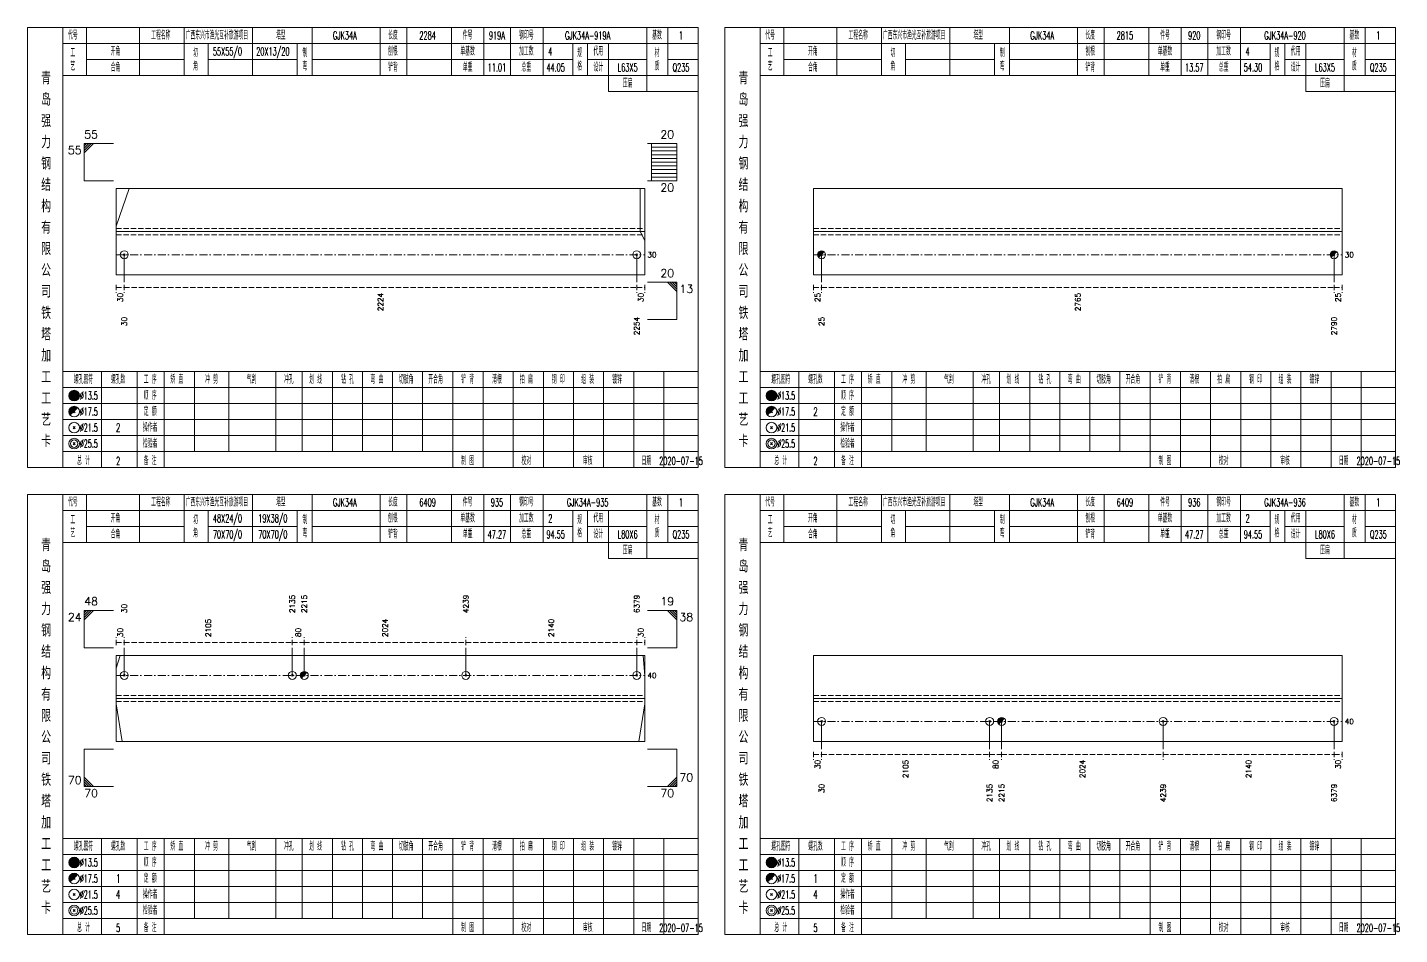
# Model space of a CAD drawing. Extents: x 0 to 2606, y -377 to 6479.
# Drawn here: x 784 to 1299, y 2100 to 2440 of the extents above; entities that cross this region are included whole.
import ezdxf
from ezdxf.enums import TextEntityAlignment as Align

# ---------------------------------------------------------------- set-up
doc = ezdxf.new("R2010")
doc.units = 0
doc.header["$MEASUREMENT"] = 0
doc.linetypes.add('一点画线', pattern=[5.2, 3, -1, 0.2, -1])
doc.linetypes.add('虚线', pattern=[2.75, 2, -0.75])
doc.layers.get('0').update_dxf_attribs({"linetype": 'CONTINUOUS', "lineweight": 25})
doc.layers.add('1', color=7, linetype='CONTINUOUS', lineweight=25)
doc.layers.add('4', color=7, linetype='CONTINUOUS', lineweight=25)
doc.styles.get("Standard").update_dxf_attribs({"font": 'simplex.shx', "width": 0.7, "height": 3, "bigfont": 'gbhzfs.shx'})

msp = doc.modelspace()

# ---------------------------------------------------------------- linework, layer by layer
at = {"color": 7, "linetype": 'Continuous', "lineweight": 13}
for p, q in [((805.5, 2396.5), (816.5, 2396.5)), ((805.5, 2382.5), (805.5, 2396.5)), ((806.38, 2396.5), (805.5, 2395.62)), ((807.25, 2396.5), (805.5, 2394.75)), ((808.12, 2396.5), (805.5, 2393.88)), ((809, 2396.5), (805.5, 2393)), ((1027.6, 2396.5), (1016.6, 2396.5)), ((1018.1, 2382.5), (1018.1, 2396.5)), ((1027.6, 2395.1), (1018.1, 2395.1)), ((1027.6, 2393.7), (1018.1, 2393.7)), ((1027.6, 2392.3), (1018.1, 2392.3)), ((1027.6, 2382.5), (1027.6, 2396.5)), ((1027.6, 2390.9), (1018.1, 2390.9)), ((1027.6, 2389.5), (1018.1, 2389.5)), ((1027.6, 2388.1), (1018.1, 2388.1)), ((1027.6, 2386.7), (1018.1, 2386.7)), ((805.5, 2382.5), (816.5, 2382.5)), ((1027.6, 2382.5), (1016.6, 2382.5)), ((1027.6, 2385.3), (1018.1, 2385.3)), ((1027.6, 2383.9), (1018.1, 2383.9)), ((817.5, 2365.56), (822.27, 2379.69)), ((1013.87, 2363.5), (1013.87, 2379.69)), ((1015.6, 2360.16), (1013.87, 2363.5)), ((820.5, 2354.81), (820.5, 2344.5)), ((1012.6, 2354.81), (1012.6, 2344.5)), ((1081.9, 2354.81), (1081.9, 2344.5)), ((1274, 2354.81), (1274, 2344.5)), ((1027.6, 2344.5), (1016.6, 2344.5)), ((1024.1, 2344.5), (1027.6, 2341)), ((1024.97, 2344.5), (1027.6, 2341.88)), ((1025.85, 2344.5), (1027.6, 2342.75)), ((1026.72, 2344.5), (1027.6, 2343.62)), ((1027.6, 2344.5), (1027.6, 2330.5)), ((1027.6, 2330.5), (1016.6, 2330.5)), ((805.5, 2221.5), (816.5, 2221.5)), ((805.5, 2207.5), (805.5, 2221.5)), ((806.38, 2221.5), (805.5, 2220.62)), ((807.25, 2221.5), (805.5, 2219.75)), ((808.12, 2221.5), (805.5, 2218.88)), ((809, 2221.5), (805.5, 2218)), ((1027.6, 2221.5), (1016.6, 2221.5)), ((1024.1, 2221.5), (1027.6, 2218)), ((1024.97, 2221.5), (1027.6, 2218.88)), ((1025.85, 2221.5), (1027.6, 2219.75)), ((1026.72, 2221.5), (1027.6, 2220.62)), ((1027.6, 2207.5), (1027.6, 2221.5)), ((805.5, 2207.5), (816.5, 2207.5)), ((820.5, 2197.12), (820.5, 2207.5)), ((883.49, 2197.12), (883.49, 2207.5)), ((887.99, 2197.12), (887.99, 2207.5)), ((948.53, 2197.12), (948.53, 2207.5)), ((1012.6, 2197.12), (1012.6, 2207.5)), ((1027.6, 2207.5), (1016.6, 2207.5)), ((817.5, 2199.79), (818.98, 2204.62)), ((1015.6, 2196.97), (1015.01, 2204.62)), ((820.2, 2196.82), (820.8, 2197.43)), ((820.8, 2196.82), (820.2, 2197.43)), ((883.19, 2196.82), (883.79, 2197.43)), ((883.79, 2196.82), (883.19, 2197.43)), ((948.23, 2196.82), (948.83, 2197.43)), ((948.83, 2196.82), (948.23, 2197.43)), ((1012.3, 2196.82), (1012.9, 2197.43)), ((1012.9, 2196.82), (1012.3, 2197.43)), ((817.5, 2186.48), (819.66, 2172.38)), ((1015.6, 2186.48), (1013.44, 2172.38)), ((1081.9, 2179.88), (1081.9, 2169.5)), ((1144.89, 2179.88), (1144.89, 2169.5)), ((1149.39, 2179.88), (1149.39, 2169.5)), ((1209.93, 2179.88), (1209.93, 2169.5)), ((1274, 2179.88), (1274, 2169.5)), ((805.5, 2169.5), (816.5, 2169.5)), ((805.5, 2169.5), (805.5, 2155.5)), ((1027.6, 2169.5), (1016.6, 2169.5)), ((1027.6, 2169.5), (1027.6, 2155.5)), ((809, 2155.5), (805.5, 2159)), ((808.12, 2155.5), (805.5, 2158.12)), ((807.25, 2155.5), (805.5, 2157.25)), ((806.38, 2155.5), (805.5, 2156.38)), ((805.5, 2155.5), (816.5, 2155.5)), ((1027.6, 2155.5), (1016.6, 2155.5)), ((1024.1, 2155.5), (1027.6, 2159)), ((1024.97, 2155.5), (1027.6, 2158.12)), ((1025.85, 2155.5), (1027.6, 2157.25)), ((1026.72, 2155.5), (1027.6, 2156.38))]:
    msp.add_line(p, q, dxfattribs=at)
at = {"color": 7, "linetype": 'Continuous', "lineweight": 18}
for p, q in [((817.5, 2379.69), (817.5, 2347.31)), ((817.5, 2379.69), (1015.6, 2379.69)), ((1015.6, 2379.69), (1015.6, 2347.31)), ((1078.9, 2379.69), (1078.9, 2347.31)), ((1078.9, 2379.69), (1277, 2379.69)), ((1277, 2379.69), (1277, 2347.31)), ((817.5, 2363.5), (1015.6, 2363.5)), ((1078.9, 2363.5), (1277, 2363.5)), ((817.5, 2204.62), (817.5, 2172.38)), ((817.5, 2204.62), (1015.6, 2204.62)), ((1015.6, 2204.62), (1015.6, 2172.38)), ((1078.9, 2204.62), (1078.9, 2172.38)), ((1078.9, 2204.62), (1277, 2204.62)), ((1277, 2204.62), (1277, 2172.38)), ((817.5, 2188.5), (1015.6, 2188.5)), ((1078.9, 2188.5), (1277, 2188.5))]:
    msp.add_line(p, q, dxfattribs=at)
at = {"color": 1, "linetype": '虚线', "lineweight": 18}
for p, q in [((817.5, 2364.69), (1015.6, 2364.69)), ((817.5, 2362.31), (1015.6, 2362.31)), ((1078.9, 2364.69), (1277, 2364.69)), ((1078.9, 2362.31), (1277, 2362.31)), ((817.5, 2189.62), (1015.6, 2189.62)), ((817.5, 2187.38), (1015.6, 2187.38)), ((1078.9, 2189.62), (1277, 2189.62)), ((1078.9, 2187.38), (1277, 2187.38))]:
    msp.add_line(p, q, dxfattribs=at)
at = {"color": 3, "linetype": '一点画线', "lineweight": 13}
for p, q in [((817.5, 2354.81), (1015.6, 2354.81)), ((1078.9, 2354.81), (1277, 2354.81)), ((817.5, 2197.12), (1015.6, 2197.12)), ((1078.9, 2179.88), (1277, 2179.88))]:
    msp.add_line(p, q, dxfattribs=at)
at = {"color": 8, "linetype": '虚线', "lineweight": 9}
for p, q in [((817.5, 2343.5), (817.5, 2340.5)), ((817.5, 2342.5), (820.5, 2342.5)), ((820.5, 2343.5), (820.5, 2340.5)), ((820.5, 2343.5), (820.5, 2340.5)), ((820.5, 2342.5), (1012.6, 2342.5)), ((1012.6, 2343.5), (1012.6, 2340.5)), ((1012.6, 2343.5), (1012.6, 2340.5)), ((1012.6, 2342.5), (1015.6, 2342.5)), ((1015.6, 2343.5), (1015.6, 2340.5)), ((1078.9, 2343.5), (1078.9, 2340.5)), ((1078.9, 2342.5), (1081.9, 2342.5)), ((1081.9, 2343.5), (1081.9, 2340.5)), ((1081.9, 2343.5), (1081.9, 2340.5)), ((1081.9, 2342.5), (1274, 2342.5)), ((1274, 2343.5), (1274, 2340.5)), ((1274, 2343.5), (1274, 2340.5)), ((1274, 2342.5), (1277, 2342.5)), ((1277, 2343.5), (1277, 2340.5)), ((817.5, 2208.5), (817.5, 2211.5)), ((817.5, 2209.5), (820.5, 2209.5)), ((820.5, 2208.5), (820.5, 2211.5)), ((820.5, 2208.5), (820.5, 2211.5)), ((820.5, 2209.5), (883.49, 2209.5)), ((883.49, 2208.5), (883.49, 2211.5)), ((883.49, 2208.5), (883.49, 2211.5)), ((883.49, 2209.5), (887.99, 2209.5)), ((887.99, 2208.5), (887.99, 2211.5)), ((887.99, 2208.5), (887.99, 2211.5)), ((887.99, 2209.5), (948.53, 2209.5)), ((948.53, 2208.5), (948.53, 2211.5)), ((948.53, 2208.5), (948.53, 2211.5)), ((948.53, 2209.5), (1012.6, 2209.5)), ((1012.6, 2208.5), (1012.6, 2211.5)), ((1012.6, 2208.5), (1012.6, 2211.5)), ((1012.6, 2209.5), (1015.6, 2209.5)), ((1015.6, 2208.5), (1015.6, 2211.5)), ((1078.9, 2168.5), (1078.9, 2165.5)), ((1078.9, 2167.5), (1081.9, 2167.5)), ((1081.9, 2168.5), (1081.9, 2165.5)), ((1081.9, 2168.5), (1081.9, 2165.5)), ((1081.9, 2167.5), (1144.89, 2167.5)), ((1144.89, 2168.5), (1144.89, 2165.5)), ((1144.89, 2168.5), (1144.89, 2165.5)), ((1144.89, 2167.5), (1149.39, 2167.5)), ((1149.39, 2168.5), (1149.39, 2165.5)), ((1149.39, 2168.5), (1149.39, 2165.5)), ((1149.39, 2167.5), (1209.93, 2167.5)), ((1209.93, 2168.5), (1209.93, 2165.5)), ((1209.93, 2168.5), (1209.93, 2165.5)), ((1209.93, 2167.5), (1274, 2167.5)), ((1274, 2168.5), (1274, 2165.5)), ((1274, 2168.5), (1274, 2165.5)), ((1274, 2167.5), (1277, 2167.5)), ((1277, 2168.5), (1277, 2165.5))]:
    msp.add_line(p, q, dxfattribs=at)
at = {"color": 7, "linetype": 'Continuous', "lineweight": 0}
for p, q in [((887.69, 2196.82), (888.29, 2197.43)), ((887.69, 2197.43), (888.29, 2196.82))]:
    msp.add_line(p, q, dxfattribs=at)
at = {"color": 7, "linetype": 'Continuous', "lineweight": 13}
for centre in [(820.5, 2197.12), (883.49, 2197.12), (887.99, 2197.12), (948.53, 2197.12), (1012.6, 2197.12)]:
    msp.add_circle(centre, 1.5, dxfattribs=at)
for radius in [1.35, 1.2, 1.05, 0.9, 0.75, 0.6, 0.45, 0.3, 0.15]:
    msp.add_arc((887.99, 2197.12), radius, 45, 225, dxfattribs=at)
at = {"layer": '1', "color": 7, "linetype": 'Continuous', "lineweight": 13}
for p, q in [((820.2, 2354.51), (820.8, 2355.11)), ((820.8, 2354.51), (820.2, 2355.11)), ((1012.3, 2354.51), (1012.9, 2355.11)), ((1012.9, 2354.51), (1012.3, 2355.11)), ((1081.6, 2179.57), (1082.2, 2180.18)), ((1082.2, 2179.57), (1081.6, 2180.18)), ((1144.59, 2179.57), (1145.19, 2180.18)), ((1145.19, 2179.57), (1144.59, 2180.18)), ((1209.63, 2179.57), (1210.23, 2180.18)), ((1210.23, 2179.57), (1209.63, 2180.18)), ((1273.7, 2179.57), (1274.3, 2180.18)), ((1274.3, 2179.57), (1273.7, 2180.18))]:
    msp.add_line(p, q, dxfattribs=at)
at = {"layer": '1', "color": 7, "linetype": 'Continuous', "lineweight": 0}
for p, q in [((1081.6, 2354.51), (1082.2, 2355.11)), ((1081.6, 2355.11), (1082.2, 2354.51)), ((1273.7, 2354.51), (1274.3, 2355.11)), ((1273.7, 2355.11), (1274.3, 2354.51)), ((1149.09, 2179.57), (1149.69, 2180.18)), ((1149.09, 2180.18), (1149.69, 2179.57))]:
    msp.add_line(p, q, dxfattribs=at)
at = {"layer": '1', "color": 7, "linetype": 'Continuous', "lineweight": 18}
for p, q in [((817.5, 2347.31), (1015.6, 2347.31)), ((1078.9, 2347.31), (1277, 2347.31)), ((817.5, 2172.38), (1015.6, 2172.38)), ((1078.9, 2172.38), (1277, 2172.38))]:
    msp.add_line(p, q, dxfattribs=at)
at = {"layer": '1', "color": 7, "linetype": 'Continuous', "lineweight": 13}
for centre in [(820.5, 2354.81), (1012.6, 2354.81), (1081.9, 2354.81), (1274, 2354.81), (1081.9, 2179.88), (1144.89, 2179.88), (1149.39, 2179.88), (1209.93, 2179.88), (1274, 2179.88)]:
    msp.add_circle(centre, 1.5, dxfattribs=at)
for centre, radius in [((1081.9, 2354.81), 1.35), ((1081.9, 2354.81), 1.2), ((1081.9, 2354.81), 1.05), ((1081.9, 2354.81), 0.9), ((1274, 2354.81), 1.35), ((1274, 2354.81), 1.2), ((1274, 2354.81), 1.05), ((1274, 2354.81), 0.9), ((1081.9, 2354.81), 0.75), ((1081.9, 2354.81), 0.6), ((1081.9, 2354.81), 0.45), ((1081.9, 2354.81), 0.3), ((1081.9, 2354.81), 0.15), ((1274, 2354.81), 0.75), ((1274, 2354.81), 0.6), ((1274, 2354.81), 0.45), ((1274, 2354.81), 0.3), ((1274, 2354.81), 0.15), ((1149.39, 2179.88), 1.35), ((1149.39, 2179.88), 1.2), ((1149.39, 2179.88), 1.05), ((1149.39, 2179.88), 0.9), ((1149.39, 2179.88), 0.75), ((1149.39, 2179.88), 0.6), ((1149.39, 2179.88), 0.45), ((1149.39, 2179.88), 0.3), ((1149.39, 2179.88), 0.15)]:
    msp.add_arc(centre, radius, 45, 225, dxfattribs=at)
at = {"layer": '4', "color": 1, "linetype": 'Continuous', "lineweight": 18}
for p, q in [((797.5, 2275), (797.5, 2440)), ((806.4, 2422), (806.4, 2440)), ((826.2, 2422), (826.2, 2440)), ((843, 2422), (843, 2440)), ((868.6, 2422), (868.6, 2440)), ((890.9, 2422), (890.9, 2440)), ((916.4, 2422), (916.4, 2440)), ((926.4, 2422), (926.4, 2440)), ((943.1, 2422), (943.1, 2440)), ((955.3, 2422), (955.3, 2440)), ((965.3, 2422), (965.3, 2440)), ((977.5, 2422), (977.5, 2440)), ((1016.4, 2416), (1016.4, 2440)), ((1024.2, 2422), (1024.2, 2440)), ((1058.9, 2275), (1058.9, 2440)), ((1067.8, 2422), (1067.8, 2440)), ((1087.6, 2422), (1087.6, 2440)), ((1104.4, 2422), (1104.4, 2440)), ((1130, 2422), (1130, 2440)), ((1152.3, 2422), (1152.3, 2440)), ((1177.8, 2422), (1177.8, 2440)), ((1187.8, 2422), (1187.8, 2440)), ((1204.5, 2422), (1204.5, 2440)), ((1216.7, 2422), (1216.7, 2440)), ((1226.7, 2422), (1226.7, 2440)), ((1238.9, 2422), (1238.9, 2440)), ((1277.8, 2416), (1277.8, 2440)), ((1285.6, 2422), (1285.6, 2440)), ((797.5, 2434), (1035.6, 2434)), ((852, 2422), (852, 2434)), ((885.3, 2422), (885.3, 2434)), ((988.6, 2422), (988.6, 2434)), ((994.2, 2422), (994.2, 2434)), ((1002, 2416), (1002, 2434)), ((1058.9, 2434), (1297, 2434)), ((1113.4, 2422), (1113.4, 2434)), ((1146.7, 2422), (1146.7, 2434)), ((1250, 2422), (1250, 2434)), ((1255.6, 2422), (1255.6, 2434)), ((1263.4, 2416), (1263.4, 2434)), ((806.4, 2428), (843, 2428)), ((852, 2428), (885.3, 2428)), ((890.9, 2428), (988.6, 2428)), ((994.2, 2428), (1016.4, 2428)), ((1024.2, 2428), (1035.6, 2428)), ((1067.8, 2428), (1104.4, 2428)), ((1113.4, 2428), (1146.7, 2428)), ((1152.3, 2428), (1250, 2428)), ((1255.6, 2428), (1277.8, 2428)), ((1285.6, 2428), (1297, 2428)), ((797.5, 2422), (1035.6, 2422)), ((1058.9, 2422), (1297, 2422)), ((1002, 2416), (1035.6, 2416)), ((1263.4, 2416), (1297, 2416)), ((797.5, 2311), (1035.6, 2311)), ((812, 2275), (812, 2311)), ((825.3, 2275), (825.3, 2311)), ((835.4, 2275), (835.4, 2311)), ((846.8, 2281), (846.8, 2311)), ((859.7, 2281), (859.7, 2311)), ((877.3, 2281), (877.3, 2311)), ((887.2, 2281), (887.2, 2311)), ((898.5, 2281), (898.5, 2311)), ((909.8, 2281), (909.8, 2311)), ((921.1, 2281), (921.1, 2311)), ((932.3, 2281), (932.3, 2311)), ((943.7, 2281), (943.7, 2311)), ((955, 2281), (955, 2311)), ((966.3, 2281), (966.3, 2311)), ((977.6, 2281), (977.6, 2311)), ((988.9, 2281), (988.9, 2311)), ((1000.2, 2281), (1000.2, 2311)), ((1011.5, 2281), (1011.5, 2311)), ((1022.8, 2281), (1022.8, 2311)), ((1058.9, 2311), (1297, 2311)), ((1073.4, 2275), (1073.4, 2311)), ((1086.7, 2275), (1086.7, 2311)), ((1096.8, 2275), (1096.8, 2311)), ((1108.2, 2281), (1108.2, 2311)), ((1121.1, 2281), (1121.1, 2311)), ((1138.7, 2281), (1138.7, 2311)), ((1148.6, 2281), (1148.6, 2311)), ((1159.9, 2281), (1159.9, 2311)), ((1171.2, 2281), (1171.2, 2311)), ((1182.5, 2281), (1182.5, 2311)), ((1193.7, 2281), (1193.7, 2311)), ((1205.1, 2281), (1205.1, 2311)), ((1216.4, 2281), (1216.4, 2311)), ((1227.7, 2281), (1227.7, 2311)), ((1239, 2281), (1239, 2311)), ((1250.3, 2281), (1250.3, 2311)), ((1261.6, 2281), (1261.6, 2311)), ((1272.9, 2281), (1272.9, 2311)), ((1284.2, 2281), (1284.2, 2311)), ((797.5, 2305), (1035.6, 2305)), ((1058.9, 2305), (1297, 2305)), ((797.5, 2299), (1035.6, 2299)), ((1058.9, 2299), (1297, 2299)), ((797.5, 2293), (1035.6, 2293)), ((1058.9, 2293), (1297, 2293)), ((797.5, 2287), (1035.6, 2287)), ((1058.9, 2287), (1297, 2287)), ((797.5, 2281), (1035.6, 2281)), ((943.7, 2275), (943.7, 2281)), ((955, 2275), (955, 2281)), ((966.3, 2275), (966.3, 2281)), ((977.6, 2275), (977.6, 2281)), ((988.9, 2275), (988.9, 2281)), ((1000.2, 2275), (1000.2, 2281)), ((1011.5, 2275), (1011.5, 2281)), ((1022.8, 2275), (1022.8, 2281)), ((1058.9, 2281), (1297, 2281)), ((1205.1, 2275), (1205.1, 2281)), ((1216.4, 2275), (1216.4, 2281)), ((1227.7, 2275), (1227.7, 2281)), ((1239, 2275), (1239, 2281)), ((1250.3, 2275), (1250.3, 2281)), ((1261.6, 2275), (1261.6, 2281)), ((1272.9, 2275), (1272.9, 2281)), ((1284.2, 2275), (1284.2, 2281)), ((797.5, 2100), (797.5, 2265)), ((806.4, 2247), (806.4, 2265)), ((826.2, 2247), (826.2, 2265)), ((843, 2247), (843, 2265)), ((868.6, 2247), (868.6, 2265)), ((890.9, 2247), (890.9, 2265)), ((916.4, 2247), (916.4, 2265)), ((926.4, 2247), (926.4, 2265)), ((943.1, 2247), (943.1, 2265)), ((955.3, 2247), (955.3, 2265)), ((965.3, 2247), (965.3, 2265)), ((977.5, 2247), (977.5, 2265)), ((1016.4, 2241), (1016.4, 2265)), ((1024.2, 2247), (1024.2, 2265)), ((1058.9, 2100), (1058.9, 2265)), ((1067.8, 2247), (1067.8, 2265)), ((1087.6, 2247), (1087.6, 2265)), ((1104.4, 2247), (1104.4, 2265)), ((1130, 2247), (1130, 2265)), ((1152.3, 2247), (1152.3, 2265)), ((1177.8, 2247), (1177.8, 2265)), ((1187.8, 2247), (1187.8, 2265)), ((1204.5, 2247), (1204.5, 2265)), ((1216.7, 2247), (1216.7, 2265)), ((1226.7, 2247), (1226.7, 2265)), ((1238.9, 2247), (1238.9, 2265)), ((1277.8, 2241), (1277.8, 2265)), ((1285.6, 2247), (1285.6, 2265)), ((797.5, 2259), (1035.6, 2259)), ((852, 2247), (852, 2259)), ((885.3, 2247), (885.3, 2259)), ((988.6, 2247), (988.6, 2259)), ((994.2, 2247), (994.2, 2259)), ((1002, 2241), (1002, 2259)), ((1058.9, 2259), (1297, 2259)), ((1113.4, 2247), (1113.4, 2259)), ((1146.7, 2247), (1146.7, 2259)), ((1250, 2247), (1250, 2259)), ((1255.6, 2247), (1255.6, 2259)), ((1263.4, 2241), (1263.4, 2259)), ((806.4, 2253), (843, 2253)), ((852, 2253), (885.3, 2253)), ((890.9, 2253), (988.6, 2253)), ((994.2, 2253), (1016.4, 2253)), ((1024.2, 2253), (1035.6, 2253)), ((1067.8, 2253), (1104.4, 2253)), ((1113.4, 2253), (1146.7, 2253)), ((1152.3, 2253), (1250, 2253)), ((1255.6, 2253), (1277.8, 2253)), ((1285.6, 2253), (1297, 2253)), ((797.5, 2247), (1035.6, 2247)), ((1058.9, 2247), (1297, 2247)), ((1002, 2241), (1035.6, 2241)), ((1263.4, 2241), (1297, 2241)), ((797.5, 2136), (1035.6, 2136)), ((812, 2100), (812, 2136)), ((825.3, 2100), (825.3, 2136)), ((835.4, 2100), (835.4, 2136)), ((846.8, 2106), (846.8, 2136)), ((859.7, 2106), (859.7, 2136)), ((877.3, 2106), (877.3, 2136)), ((887.2, 2106), (887.2, 2136)), ((898.5, 2106), (898.5, 2136)), ((909.8, 2106), (909.8, 2136)), ((921.1, 2106), (921.1, 2136)), ((932.3, 2106), (932.3, 2136)), ((943.7, 2106), (943.7, 2136)), ((955, 2106), (955, 2136)), ((966.3, 2106), (966.3, 2136)), ((977.6, 2106), (977.6, 2136)), ((988.9, 2106), (988.9, 2136)), ((1000.2, 2106), (1000.2, 2136)), ((1011.5, 2106), (1011.5, 2136)), ((1022.8, 2106), (1022.8, 2136)), ((1058.9, 2136), (1297, 2136)), ((1073.4, 2100), (1073.4, 2136)), ((1086.7, 2100), (1086.7, 2136)), ((1096.8, 2100), (1096.8, 2136)), ((1108.2, 2106), (1108.2, 2136)), ((1121.1, 2106), (1121.1, 2136)), ((1138.7, 2106), (1138.7, 2136)), ((1148.6, 2106), (1148.6, 2136)), ((1159.9, 2106), (1159.9, 2136)), ((1171.2, 2106), (1171.2, 2136)), ((1182.5, 2106), (1182.5, 2136)), ((1193.7, 2106), (1193.7, 2136)), ((1205.1, 2106), (1205.1, 2136)), ((1216.4, 2106), (1216.4, 2136)), ((1227.7, 2106), (1227.7, 2136)), ((1239, 2106), (1239, 2136)), ((1250.3, 2106), (1250.3, 2136)), ((1261.6, 2106), (1261.6, 2136)), ((1272.9, 2106), (1272.9, 2136)), ((1284.2, 2106), (1284.2, 2136)), ((797.5, 2130), (1035.6, 2130)), ((1058.9, 2130), (1297, 2130)), ((797.5, 2124), (1035.6, 2124)), ((1058.9, 2124), (1297, 2124)), ((797.5, 2118), (1035.6, 2118)), ((1058.9, 2118), (1297, 2118)), ((797.5, 2112), (1035.6, 2112)), ((1058.9, 2112), (1297, 2112)), ((797.5, 2106), (1035.6, 2106)), ((943.7, 2100), (943.7, 2106)), ((955, 2100), (955, 2106)), ((966.3, 2100), (966.3, 2106)), ((977.6, 2100), (977.6, 2106)), ((988.9, 2100), (988.9, 2106)), ((1000.2, 2100), (1000.2, 2106)), ((1011.5, 2100), (1011.5, 2106)), ((1022.8, 2100), (1022.8, 2106)), ((1058.9, 2106), (1297, 2106)), ((1205.1, 2100), (1205.1, 2106)), ((1216.4, 2100), (1216.4, 2106)), ((1227.7, 2100), (1227.7, 2106)), ((1239, 2100), (1239, 2106)), ((1250.3, 2100), (1250.3, 2106)), ((1261.6, 2100), (1261.6, 2106)), ((1272.9, 2100), (1272.9, 2106)), ((1284.2, 2100), (1284.2, 2106))]:
    msp.add_line(p, q, dxfattribs=at)
at = {"layer": '4', "color": 7, "linetype": 'Continuous', "lineweight": 13}
for p, q in [((801.5, 2301.8), (801.9, 2302.2)), ((801.9, 2301.8), (801.5, 2302.2)), ((1062.9, 2301.8), (1063.3, 2302.2)), ((1063.3, 2301.8), (1062.9, 2302.2)), ((801.3, 2289.6), (802.1, 2290.4)), ((802.1, 2289.6), (801.3, 2290.4)), ((1062.7, 2289.6), (1063.5, 2290.4)), ((1063.5, 2289.6), (1062.7, 2290.4)), ((801.3, 2283.6), (802.1, 2284.4)), ((802.1, 2283.6), (801.3, 2284.4)), ((1062.7, 2283.6), (1063.5, 2284.4)), ((1063.5, 2283.6), (1062.7, 2284.4)), ((801.5, 2126.8), (801.9, 2127.2)), ((801.9, 2126.8), (801.5, 2127.2)), ((1062.9, 2126.8), (1063.3, 2127.2)), ((1063.3, 2126.8), (1062.9, 2127.2)), ((801.3, 2114.6), (802.1, 2115.4)), ((802.1, 2114.6), (801.3, 2115.4)), ((1062.7, 2114.6), (1063.5, 2115.4)), ((1063.5, 2114.6), (1062.7, 2115.4)), ((801.3, 2108.6), (802.1, 2109.4)), ((802.1, 2108.6), (801.3, 2109.4)), ((1062.7, 2108.6), (1063.5, 2109.4)), ((1063.5, 2108.6), (1062.7, 2109.4))]:
    msp.add_line(p, q, dxfattribs=at)
at = {"layer": '4', "color": 7, "linetype": 'Continuous', "lineweight": 0}
for p, q in [((801.3, 2295.6), (802.1, 2296.4)), ((801.3, 2296.4), (802.1, 2295.6)), ((1062.7, 2295.6), (1063.5, 2296.4)), ((1062.7, 2296.4), (1063.5, 2295.6)), ((801.3, 2120.6), (802.1, 2121.4)), ((801.3, 2121.4), (802.1, 2120.6)), ((1062.7, 2120.6), (1063.5, 2121.4)), ((1062.7, 2121.4), (1063.5, 2120.6))]:
    msp.add_line(p, q, dxfattribs=at)
at = {"layer": '4', "color": 1, "linetype": 'Continuous', "lineweight": 18}
for points in [[(784.2, 2440), (784.2, 2275), (1035.6, 2275), (1035.6, 2440)], [(1045.6, 2440), (1045.6, 2275), (1297, 2275), (1297, 2440)], [(784.2, 2265), (784.2, 2100), (1035.6, 2100), (1035.6, 2265)], [(1045.6, 2265), (1045.6, 2100), (1297, 2100), (1297, 2265)]]:
    msp.add_lwpolyline(points, close=True, dxfattribs=at)
at = {"layer": '4', "color": 7, "linetype": 'Continuous', "lineweight": 13}
for centre, radius in [((801.7, 2302), 2), ((801.7, 2302), 1.8), ((801.7, 2302), 1.6), ((801.7, 2302), 1.4), ((801.7, 2302), 1.2), ((801.7, 2302), 1), ((801.7, 2302), 0.8), ((801.7, 2302), 0.6), ((801.7, 2302), 0.4), ((801.7, 2302), 0.2), ((1063.1, 2302), 2), ((1063.1, 2302), 1.8), ((1063.1, 2302), 1.6), ((1063.1, 2302), 1.4), ((1063.1, 2302), 1.2), ((1063.1, 2302), 1), ((1063.1, 2302), 0.8), ((1063.1, 2302), 0.6), ((1063.1, 2302), 0.4), ((1063.1, 2302), 0.2), ((801.7, 2296), 2), ((1063.1, 2296), 2), ((801.7, 2290), 2), ((1063.1, 2290), 2), ((801.7, 2284), 2), ((801.7, 2284), 1.4), ((1063.1, 2284), 2), ((1063.1, 2284), 1.4), ((801.7, 2127), 2), ((801.7, 2127), 1.8), ((801.7, 2127), 1.6), ((801.7, 2127), 1.4), ((801.7, 2127), 1.2), ((801.7, 2127), 1), ((801.7, 2127), 0.8), ((801.7, 2127), 0.6), ((801.7, 2127), 0.4), ((801.7, 2127), 0.2), ((1063.1, 2127), 2), ((1063.1, 2127), 1.8), ((1063.1, 2127), 1.6), ((1063.1, 2127), 1.4), ((1063.1, 2127), 1.2), ((1063.1, 2127), 1), ((1063.1, 2127), 0.8), ((1063.1, 2127), 0.6), ((1063.1, 2127), 0.4), ((1063.1, 2127), 0.2), ((801.7, 2121), 2), ((1063.1, 2121), 2), ((801.7, 2115), 2), ((1063.1, 2115), 2), ((801.7, 2109), 2), ((801.7, 2109), 1.4), ((1063.1, 2109), 2), ((1063.1, 2109), 1.4)]:
    msp.add_circle(centre, radius, dxfattribs=at)
for centre, radius in [((801.7, 2296), 1.8), ((801.7, 2296), 1.6), ((801.7, 2296), 1.4), ((801.7, 2296), 1.2), ((801.7, 2296), 1), ((801.7, 2296), 0.8), ((801.7, 2296), 0.6), ((801.7, 2296), 0.4), ((801.7, 2296), 0.2), ((1063.1, 2296), 1.8), ((1063.1, 2296), 1.6), ((1063.1, 2296), 1.4), ((1063.1, 2296), 1.2), ((1063.1, 2296), 1), ((1063.1, 2296), 0.8), ((1063.1, 2296), 0.6), ((1063.1, 2296), 0.4), ((1063.1, 2296), 0.2), ((801.7, 2121), 1.8), ((801.7, 2121), 1.6), ((801.7, 2121), 1.4), ((801.7, 2121), 1.2), ((801.7, 2121), 1), ((801.7, 2121), 0.8), ((801.7, 2121), 0.6), ((801.7, 2121), 0.4), ((801.7, 2121), 0.2), ((1063.1, 2121), 1.8), ((1063.1, 2121), 1.6), ((1063.1, 2121), 1.4), ((1063.1, 2121), 1.2), ((1063.1, 2121), 1), ((1063.1, 2121), 0.8), ((1063.1, 2121), 0.6), ((1063.1, 2121), 0.4), ((1063.1, 2121), 0.2)]:
    msp.add_arc(centre, radius, 45, 225, dxfattribs=at)

# ---------------------------------------------------------------- texts
at = {"color": 7, "linetype": 'Continuous', "lineweight": 13}
for s, p in [('55', (805.5, 2397.5)), ('48', (805.5, 2222.5)), ('70', (1028.6, 2156.5))]:
    msp.add_text(s, height=3, dxfattribs=at).set_placement(p, align=Align.BOTTOM_LEFT)
for s, p in [('20', (1026.6, 2397.5)), ('20', (1026.6, 2345.5)), ('19', (1026.6, 2222.5)), ('70', (804.5, 2155.5))]:
    msp.add_text(s, height=3, dxfattribs=at).set_placement(p, align=Align.BOTTOM_RIGHT)
for s, p in [('55', (804.5, 2395.5)), ('20', (1026.6, 2381.5)), ('24', (804.5, 2220.5)), ('70', (1026.6, 2154.5))]:
    msp.add_text(s, height=3, dxfattribs=at).set_placement(p, align=Align.TOP_RIGHT)
for s, p in [('30', (1016.6, 2354.81)), ('30', (1278, 2354.81)), ('40', (1016.6, 2197.12)), ('40', (1278, 2179.88))]:
    msp.add_text(s, height=2, dxfattribs=at).set_placement(p, align=Align.MIDDLE_LEFT)
at = {"color": 8, "linetype": 'Continuous', "lineweight": 9}
for s, p in [('2224', (916.55, 2340.5)), ('30', (819, 2340.5)), ('30', (1014.1, 2340.5)), ('25', (1080.4, 2340.5)), ('2765', (1177.95, 2340.5)), ('25', (1275.5, 2340.5)), ('30', (1080.4, 2165.5)), ('2105', (1113.4, 2165.5)), ('80', (1147.14, 2165.5)), ('2024', (1179.66, 2165.5)), ('2140', (1241.96, 2165.5)), ('30', (1275.5, 2165.5))]:
    msp.add_text(s, height=2, rotation=90, dxfattribs=at).set_placement(p, align=Align.MIDDLE_RIGHT)
at = {"color": 7, "linetype": 'Continuous', "lineweight": 13}
for s, p in [('13', (1028.6, 2343.5)), ('38', (1028.6, 2220.5)), ('70', (805.5, 2154.5))]:
    msp.add_text(s, height=3, dxfattribs=at).set_placement(p, align=Align.TOP_LEFT)
for s, p in [('30', (820.5, 2220.5)), ('2135', (883.49, 2220.5)), ('2215', (887.99, 2220.5)), ('4239', (948.53, 2220.5)), ('6379', (1012.6, 2220.5))]:
    msp.add_text(s, height=2, rotation=90, dxfattribs=at).set_placement(p, align=Align.MIDDLE_LEFT)
at = {"color": 8, "linetype": 'Continuous', "lineweight": 9}
for s, p in [('2105', (852, 2211.5)), ('2024', (918.26, 2211.5)), ('2140', (980.56, 2211.5)), ('30', (819, 2211.5)), ('80', (885.74, 2211.5)), ('30', (1014.1, 2211.5))]:
    msp.add_text(s, height=2, rotation=90, dxfattribs=at).set_placement(p, align=Align.MIDDLE_LEFT)
at = {"layer": '1', "color": 7, "linetype": 'Continuous', "lineweight": 13}
for s, p in [('30', (820.5, 2331.5)), ('2254', (1012.6, 2331.5)), ('25', (1081.9, 2331.5)), ('2790', (1274, 2331.5)), ('30', (1081.9, 2156.5)), ('2135', (1144.89, 2156.5)), ('2215', (1149.39, 2156.5)), ('4239', (1209.93, 2156.5)), ('6379', (1274, 2156.5))]:
    msp.add_text(s, height=2, rotation=90, dxfattribs=at).set_placement(p, align=Align.MIDDLE_RIGHT)
at = {"layer": '4', "color": 1, "linetype": 'Continuous', "lineweight": 13}
for s, height, width, p in [('代号', 3, 0.6, (801.2, 2437)), ('工程名称', 3, 0.6, (834.2, 2437)), ('广西东兴市渔光互补旅游项目', 3, 0.6, (855.2, 2437)), ('塔型', 3, 0.6, (879.2, 2437)), ('GJK34A', 3, 0.6, (903.2, 2437)), ('长度', 3, 0.6, (921.2, 2437)), ('2284', 3, 0.6, (934.2, 2437)), ('件号', 3, 0.6, (949.2, 2437)), ('919A', 3, 0.6, (960.2, 2437)), ('钢印号', 3, 0.6, (971.2, 2437)), ('GJK34A-919A', 3, 0.6, (994.2, 2437)), ('基数', 3, 0.6, (1020.2, 2437)), ('1', 3, 0.6, (1029.2, 2437)), ('代号', 3, 0.6, (1062.6, 2437)), ('工程名称', 3, 0.6, (1095.6, 2437)), ('广西东兴市渔光互补旅游项目', 3, 0.6, (1116.6, 2437)), ('塔型', 3, 0.6, (1140.6, 2437)), ('GJK34A', 3, 0.6, (1164.6, 2437)), ('长度', 3, 0.6, (1182.6, 2437)), ('2815', 3, 0.6, (1195.6, 2437)), ('件号', 3, 0.6, (1210.6, 2437)), ('920', 3, 0.6, (1221.6, 2437)), ('钢印号', 3, 0.6, (1232.6, 2437)), ('GJK34A-920', 3, 0.6, (1255.6, 2437)), ('基数', 3, 0.6, (1281.6, 2437)), ('1', 3, 0.6, (1290.6, 2437)), ('55X55/0', 3, 0.6, (859.2, 2431)), ('20X13/20', 3, 0.6, (876.2, 2431)), ('工', 3, 0.6, (801.2, 2430.4)), ('开角', 3, 0.6, (817.2, 2431)), ('切', 3, 0.6, (847.2, 2430.4)), ('制', 3, 0.6, (888.2, 2430.4)), ('刨根', 3, 0.6, (921.2, 2431)), ('单基数', 3, 0.6, (949.2, 2431)), ('加工数', 3, 0.6, (971.2, 2431)), ('4', 3, 0.6, (980.2, 2431)), ('规', 3, 0.6, (991.2, 2430.4)), ('代用', 3, 0.6, (998.2, 2431)), ('材', 3, 0.6, (1020.2, 2430.4)), ('工', 3, 0.6, (1062.6, 2430.4)), ('开角', 3, 0.6, (1078.6, 2431)), ('切', 3, 0.6, (1108.6, 2430.4)), ('制', 3, 0.6, (1149.6, 2430.4)), ('刨根', 3, 0.6, (1182.6, 2431)), ('单基数', 3, 0.6, (1210.6, 2431)), ('加工数', 3, 0.6, (1232.6, 2431)), ('4', 3, 0.6, (1241.6, 2431)), ('规', 3, 0.6, (1252.6, 2430.4)), ('代用', 3, 0.6, (1259.6, 2431)), ('材', 3, 0.6, (1281.6, 2430.4)), ('青', 4.6, 0.8, (791.2, 2421)), ('艺', 3, 0.6, (801.2, 2425.4)), ('合角', 3, 0.6, (817.2, 2425)), ('角', 3, 0.6, (847.2, 2425.4)), ('弯', 3, 0.6, (888.2, 2425.4)), ('铲背', 3, 0.6, (921.2, 2425)), ('单重', 3, 0.6, (949.2, 2425)), ('11.01', 3, 0.6, (960.2, 2425)), ('总重', 3, 0.6, (971.2, 2425)), ('44.05', 3, 0.6, (982.2, 2425)), ('格', 3, 0.6, (991.2, 2425.4)), ('设计', 3, 0.6, (998.2, 2425)), ('L63X5', 3, 0.6, (1009.2, 2425)), ('质', 3, 0.6, (1020.2, 2425.4)), ('Q235', 3, 0.6, (1029.2, 2425)), ('青', 4.6, 0.8, (1052.6, 2421)), ('艺', 3, 0.6, (1062.6, 2425.4)), ('合角', 3, 0.6, (1078.6, 2425)), ('角', 3, 0.6, (1108.6, 2425.4)), ('弯', 3, 0.6, (1149.6, 2425.4)), ('铲背', 3, 0.6, (1182.6, 2425)), ('单重', 3, 0.6, (1210.6, 2425)), ('13.57', 3, 0.6, (1221.6, 2425)), ('总重', 3, 0.6, (1232.6, 2425)), ('54.30', 3, 0.6, (1243.6, 2425)), ('格', 3, 0.6, (1252.6, 2425.4)), ('设计', 3, 0.6, (1259.6, 2425)), ('L63X5', 3, 0.6, (1270.6, 2425)), ('质', 3, 0.6, (1281.6, 2425.4)), ('Q235', 3, 0.6, (1290.6, 2425)), ('压扁', 3, 0.6, (1009.2, 2419)), ('压扁', 3, 0.6, (1270.6, 2419)), ('岛', 4.6, 0.8, (791.2, 2413)), ('岛', 4.6, 0.8, (1052.6, 2413)), ('强', 4.6, 0.8, (791.2, 2405)), ('强', 4.6, 0.8, (1052.6, 2405)), ('力', 4.6, 0.8, (791.2, 2397)), ('力', 4.6, 0.8, (1052.6, 2397)), ('钢', 4.6, 0.8, (791.2, 2389)), ('钢', 4.6, 0.8, (1052.6, 2389)), ('结', 4.6, 0.8, (791.2, 2381)), ('结', 4.6, 0.8, (1052.6, 2381)), ('构', 4.6, 0.8, (791.2, 2373)), ('构', 4.6, 0.8, (1052.6, 2373)), ('有', 4.6, 0.8, (791.2, 2365)), ('有', 4.6, 0.8, (1052.6, 2365)), ('限', 4.6, 0.8, (791.2, 2357)), ('限', 4.6, 0.8, (1052.6, 2357)), ('公', 4.6, 0.8, (791.2, 2349)), ('公', 4.6, 0.8, (1052.6, 2349)), ('司', 4.6, 0.8, (791.2, 2341)), ('司', 4.6, 0.8, (1052.6, 2341)), ('铁', 4.6, 0.8, (791.2, 2333)), ('铁', 4.6, 0.8, (1052.6, 2333)), ('塔', 4.6, 0.8, (791.2, 2325)), ('塔', 4.6, 0.8, (1052.6, 2325)), ('加', 4.6, 0.8, (791.2, 2317)), ('加', 4.6, 0.8, (1052.6, 2317)), ('工', 4.6, 0.8, (791.2, 2309)), ('螺孔图符', 3, 0.6, (805.2, 2308)), ('螺孔数', 3, 0.6, (818.2, 2308)), ('工 序', 3, 0.6, (830.2, 2308)), ('矫 直', 3, 0.6, (840.2, 2308)), ('冲 剪', 3, 0.6, (853.2, 2308)), ('气割', 3, 0.6, (868.2, 2308)), ('冲孔', 3, 0.6, (882.2, 2308)), ('划 线', 3, 0.6, (892.2, 2308)), ('钻 孔', 3, 0.6, (904.2, 2308)), ('弯 曲', 3, 0.6, (915.2, 2308)), ('切肢角', 3, 0.6, (926.2, 2308)), ('开合角', 3, 0.6, (937.2, 2308)), ('铲 背', 3, 0.6, (949.2, 2308)), ('清根', 3, 0.6, (960.2, 2308)), ('拍 扁', 3, 0.6, (971.2, 2308)), ('钢 印', 3, 0.6, (983.2, 2308)), ('组 装', 3, 0.6, (994.2, 2308)), ('镀锌', 3, 0.6, (1005.2, 2308)), ('工', 4.6, 0.8, (1052.6, 2309)), ('螺孔图符', 3, 0.6, (1066.6, 2308)), ('螺孔数', 3, 0.6, (1079.6, 2308)), ('工 序', 3, 0.6, (1091.6, 2308)), ('矫 直', 3, 0.6, (1101.6, 2308)), ('冲 剪', 3, 0.6, (1114.6, 2308)), ('气割', 3, 0.6, (1129.6, 2308)), ('冲孔', 3, 0.6, (1143.6, 2308)), ('划 线', 3, 0.6, (1153.6, 2308)), ('钻 孔', 3, 0.6, (1165.6, 2308)), ('弯 曲', 3, 0.6, (1176.6, 2308)), ('切肢角', 3, 0.6, (1187.6, 2308)), ('开合角', 3, 0.6, (1198.6, 2308)), ('铲 背', 3, 0.6, (1210.6, 2308)), ('清根', 3, 0.6, (1221.6, 2308)), ('拍 扁', 3, 0.6, (1232.6, 2308)), ('钢 印', 3, 0.6, (1244.6, 2308)), ('组 装', 3, 0.6, (1255.6, 2308)), ('镀锌', 3, 0.6, (1266.6, 2308)), ('工', 4.6, 0.8, (791.2, 2301)), ('%%C13.5', 3, 0.5, (807.2, 2302)), ('顺 序', 3, 0.6, (830.2, 2302)), ('工', 4.6, 0.8, (1052.6, 2301)), ('%%C13.5', 3, 0.5, (1068.6, 2302)), ('顺 序', 3, 0.6, (1091.6, 2302)), ('艺', 4.6, 0.8, (791.2, 2293)), ('%%C17.5', 3, 0.5, (807.2, 2296)), ('定 额', 3, 0.6, (830.2, 2296)), ('艺', 4.6, 0.8, (1052.6, 2293)), ('%%C17.5', 3, 0.5, (1068.6, 2296)), ('2', 3.2, 0.6, (1079.6, 2296)), ('定 额', 3, 0.6, (1091.6, 2296)), ('%%C21.5', 3, 0.5, (807.2, 2290)), ('2', 3.2, 0.6, (818.2, 2290)), ('操作者', 3, 0.6, (830.2, 2290)), ('%%C21.5', 3, 0.5, (1068.6, 2290)), ('操作者', 3, 0.6, (1091.6, 2290)), ('卡', 4.6, 0.8, (791.2, 2285)), ('%%C25.5', 3, 0.5, (807.2, 2284)), ('检验者', 3, 0.6, (830.2, 2284)), ('卡', 4.6, 0.8, (1052.6, 2285)), ('%%C25.5', 3, 0.5, (1068.6, 2284)), ('检验者', 3, 0.6, (1091.6, 2284)), ('总 计', 3, 0.6, (805.2, 2277.5)), ('2', 3, 0.6, (818.2, 2277.5)), ('备 注', 3, 0.6, (830.2, 2277.5)), ('制 图', 3, 0.6, (949.2, 2277.5)), ('校对', 3, 0.6, (971.2, 2277.5)), ('审核', 3, 0.6, (994.2, 2277.5)), ('日期', 3, 0.6, (1016.2, 2277.5)), ('2020-07-15', 3, 0.6, (1029.2, 2277.5)), ('总 计', 3, 0.6, (1066.6, 2277.5)), ('2', 3, 0.6, (1079.6, 2277.5)), ('备 注', 3, 0.6, (1091.6, 2277.5)), ('制 图', 3, 0.6, (1210.6, 2277.5)), ('校对', 3, 0.6, (1232.6, 2277.5)), ('审核', 3, 0.6, (1255.6, 2277.5)), ('日期', 3, 0.6, (1277.6, 2277.5)), ('2020-07-15', 3, 0.6, (1290.6, 2277.5)), ('代号', 3, 0.6, (801.2, 2262)), ('工程名称', 3, 0.6, (834.2, 2262)), ('广西东兴市渔光互补旅游项目', 3, 0.6, (855.2, 2262)), ('塔型', 3, 0.6, (879.2, 2262)), ('GJK34A', 3, 0.6, (903.2, 2262)), ('长度', 3, 0.6, (921.2, 2262)), ('6409', 3, 0.6, (934.2, 2262)), ('件号', 3, 0.6, (949.2, 2262)), ('935', 3, 0.6, (960.2, 2262)), ('钢印号', 3, 0.6, (971.2, 2262)), ('GJK34A-935', 3, 0.6, (994.2, 2262)), ('基数', 3, 0.6, (1020.2, 2262)), ('1', 3, 0.6, (1029.2, 2262)), ('代号', 3, 0.6, (1062.6, 2262)), ('工程名称', 3, 0.6, (1095.6, 2262)), ('广西东兴市渔光互补旅游项目', 3, 0.6, (1116.6, 2262)), ('塔型', 3, 0.6, (1140.6, 2262)), ('GJK34A', 3, 0.6, (1164.6, 2262)), ('长度', 3, 0.6, (1182.6, 2262)), ('6409', 3, 0.6, (1195.6, 2262)), ('件号', 3, 0.6, (1210.6, 2262)), ('936', 3, 0.6, (1221.6, 2262)), ('钢印号', 3, 0.6, (1232.6, 2262)), ('GJK34A-936', 3, 0.6, (1255.6, 2262)), ('基数', 3, 0.6, (1281.6, 2262)), ('1', 3, 0.6, (1290.6, 2262)), ('48X24/0', 3, 0.6, (859.2, 2256)), ('19X38/0', 3, 0.6, (876.2, 2256)), ('工', 3, 0.6, (801.2, 2255.4)), ('开角', 3, 0.6, (817.2, 2256)), ('切', 3, 0.6, (847.2, 2255.4)), ('制', 3, 0.6, (888.2, 2255.4)), ('刨根', 3, 0.6, (921.2, 2256)), ('单基数', 3, 0.6, (949.2, 2256)), ('加工数', 3, 0.6, (971.2, 2256)), ('2', 3, 0.6, (980.2, 2256)), ('规', 3, 0.6, (991.2, 2255.4)), ('代用', 3, 0.6, (998.2, 2256)), ('材', 3, 0.6, (1020.2, 2255.4)), ('工', 3, 0.6, (1062.6, 2255.4)), ('开角', 3, 0.6, (1078.6, 2256)), ('切', 3, 0.6, (1108.6, 2255.4)), ('制', 3, 0.6, (1149.6, 2255.4)), ('刨根', 3, 0.6, (1182.6, 2256)), ('单基数', 3, 0.6, (1210.6, 2256)), ('加工数', 3, 0.6, (1232.6, 2256)), ('2', 3, 0.6, (1241.6, 2256)), ('规', 3, 0.6, (1252.6, 2255.4)), ('代用', 3, 0.6, (1259.6, 2256)), ('材', 3, 0.6, (1281.6, 2255.4)), ('青', 4.6, 0.8, (791.2, 2246)), ('艺', 3, 0.6, (801.2, 2250.4)), ('合角', 3, 0.6, (817.2, 2250)), ('角', 3, 0.6, (847.2, 2250.4)), ('70X70/0', 3, 0.6, (859.2, 2250)), ('70X70/0', 3, 0.6, (876.2, 2250)), ('弯', 3, 0.6, (888.2, 2250.4)), ('铲背', 3, 0.6, (921.2, 2250)), ('单重', 3, 0.6, (949.2, 2250)), ('47.27', 3, 0.6, (960.2, 2250)), ('总重', 3, 0.6, (971.2, 2250)), ('94.55', 3, 0.6, (982.2, 2250)), ('格', 3, 0.6, (991.2, 2250.4)), ('设计', 3, 0.6, (998.2, 2250)), ('L80X6', 3, 0.6, (1009.2, 2250)), ('质', 3, 0.6, (1020.2, 2250.4)), ('Q235', 3, 0.6, (1029.2, 2250)), ('青', 4.6, 0.8, (1052.6, 2246)), ('艺', 3, 0.6, (1062.6, 2250.4)), ('合角', 3, 0.6, (1078.6, 2250)), ('角', 3, 0.6, (1108.6, 2250.4)), ('弯', 3, 0.6, (1149.6, 2250.4)), ('铲背', 3, 0.6, (1182.6, 2250)), ('单重', 3, 0.6, (1210.6, 2250)), ('47.27', 3, 0.6, (1221.6, 2250)), ('总重', 3, 0.6, (1232.6, 2250)), ('94.55', 3, 0.6, (1243.6, 2250)), ('格', 3, 0.6, (1252.6, 2250.4)), ('设计', 3, 0.6, (1259.6, 2250)), ('L80X6', 3, 0.6, (1270.6, 2250)), ('质', 3, 0.6, (1281.6, 2250.4)), ('Q235', 3, 0.6, (1290.6, 2250)), ('压扁', 3, 0.6, (1009.2, 2244)), ('压扁', 3, 0.6, (1270.6, 2244)), ('岛', 4.6, 0.8, (791.2, 2238)), ('岛', 4.6, 0.8, (1052.6, 2238)), ('强', 4.6, 0.8, (791.2, 2230)), ('强', 4.6, 0.8, (1052.6, 2230)), ('力', 4.6, 0.8, (791.2, 2222)), ('力', 4.6, 0.8, (1052.6, 2222)), ('钢', 4.6, 0.8, (791.2, 2214)), ('钢', 4.6, 0.8, (1052.6, 2214)), ('结', 4.6, 0.8, (791.2, 2206)), ('结', 4.6, 0.8, (1052.6, 2206)), ('构', 4.6, 0.8, (791.2, 2198)), ('构', 4.6, 0.8, (1052.6, 2198)), ('有', 4.6, 0.8, (791.2, 2190)), ('有', 4.6, 0.8, (1052.6, 2190)), ('限', 4.6, 0.8, (791.2, 2182)), ('限', 4.6, 0.8, (1052.6, 2182)), ('公', 4.6, 0.8, (791.2, 2174)), ('公', 4.6, 0.8, (1052.6, 2174)), ('司', 4.6, 0.8, (791.2, 2166)), ('司', 4.6, 0.8, (1052.6, 2166)), ('铁', 4.6, 0.8, (791.2, 2158)), ('铁', 4.6, 0.8, (1052.6, 2158)), ('塔', 4.6, 0.8, (791.2, 2150)), ('塔', 4.6, 0.8, (1052.6, 2150)), ('加', 4.6, 0.8, (791.2, 2142)), ('加', 4.6, 0.8, (1052.6, 2142)), ('工', 4.6, 0.8, (791.2, 2134)), ('螺孔图符', 3, 0.6, (805.2, 2133)), ('螺孔数', 3, 0.6, (818.2, 2133)), ('工 序', 3, 0.6, (830.2, 2133)), ('矫 直', 3, 0.6, (840.2, 2133)), ('冲 剪', 3, 0.6, (853.2, 2133)), ('气割', 3, 0.6, (868.2, 2133)), ('冲孔', 3, 0.6, (882.2, 2133)), ('划 线', 3, 0.6, (892.2, 2133)), ('钻 孔', 3, 0.6, (904.2, 2133)), ('弯 曲', 3, 0.6, (915.2, 2133)), ('切肢角', 3, 0.6, (926.2, 2133)), ('开合角', 3, 0.6, (937.2, 2133)), ('铲 背', 3, 0.6, (949.2, 2133)), ('清根', 3, 0.6, (960.2, 2133)), ('拍 扁', 3, 0.6, (971.2, 2133)), ('钢 印', 3, 0.6, (983.2, 2133)), ('组 装', 3, 0.6, (994.2, 2133)), ('镀锌', 3, 0.6, (1005.2, 2133)), ('工', 4.6, 0.8, (1052.6, 2134)), ('螺孔图符', 3, 0.6, (1066.6, 2133)), ('螺孔数', 3, 0.6, (1079.6, 2133)), ('工 序', 3, 0.6, (1091.6, 2133)), ('矫 直', 3, 0.6, (1101.6, 2133)), ('冲 剪', 3, 0.6, (1114.6, 2133)), ('气割', 3, 0.6, (1129.6, 2133)), ('冲孔', 3, 0.6, (1143.6, 2133)), ('划 线', 3, 0.6, (1153.6, 2133)), ('钻 孔', 3, 0.6, (1165.6, 2133)), ('弯 曲', 3, 0.6, (1176.6, 2133)), ('切肢角', 3, 0.6, (1187.6, 2133)), ('开合角', 3, 0.6, (1198.6, 2133)), ('铲 背', 3, 0.6, (1210.6, 2133)), ('清根', 3, 0.6, (1221.6, 2133)), ('拍 扁', 3, 0.6, (1232.6, 2133)), ('钢 印', 3, 0.6, (1244.6, 2133)), ('组 装', 3, 0.6, (1255.6, 2133)), ('镀锌', 3, 0.6, (1266.6, 2133)), ('工', 4.6, 0.8, (791.2, 2126)), ('%%C13.5', 3, 0.5, (807.2, 2127)), ('顺 序', 3, 0.6, (830.2, 2127)), ('工', 4.6, 0.8, (1052.6, 2126)), ('%%C13.5', 3, 0.5, (1068.6, 2127)), ('顺 序', 3, 0.6, (1091.6, 2127)), ('艺', 4.6, 0.8, (791.2, 2118)), ('%%C17.5', 3, 0.5, (807.2, 2121)), ('1', 3.2, 0.6, (818.2, 2121)), ('定 额', 3, 0.6, (830.2, 2121)), ('艺', 4.6, 0.8, (1052.6, 2118)), ('%%C17.5', 3, 0.5, (1068.6, 2121)), ('1', 3.2, 0.6, (1079.6, 2121)), ('定 额', 3, 0.6, (1091.6, 2121)), ('%%C21.5', 3, 0.5, (807.2, 2115)), ('4', 3.2, 0.6, (818.2, 2115)), ('操作者', 3, 0.6, (830.2, 2115)), ('%%C21.5', 3, 0.5, (1068.6, 2115)), ('4', 3.2, 0.6, (1079.6, 2115)), ('操作者', 3, 0.6, (1091.6, 2115)), ('卡', 4.6, 0.8, (791.2, 2110)), ('%%C25.5', 3, 0.5, (807.2, 2109)), ('检验者', 3, 0.6, (830.2, 2109)), ('卡', 4.6, 0.8, (1052.6, 2110)), ('%%C25.5', 3, 0.5, (1068.6, 2109)), ('检验者', 3, 0.6, (1091.6, 2109)), ('总 计', 3, 0.6, (805.2, 2102.5)), ('5', 3, 0.6, (818.2, 2102.5)), ('备 注', 3, 0.6, (830.2, 2102.5)), ('制 图', 3, 0.6, (949.2, 2102.5)), ('校对', 3, 0.6, (971.2, 2102.5)), ('审核', 3, 0.6, (994.2, 2102.5)), ('日期', 3, 0.6, (1016.2, 2102.5)), ('2020-07-15', 3, 0.6, (1029.2, 2102.5)), ('总 计', 3, 0.6, (1066.6, 2102.5)), ('5', 3, 0.6, (1079.6, 2102.5)), ('备 注', 3, 0.6, (1091.6, 2102.5)), ('制 图', 3, 0.6, (1210.6, 2102.5)), ('校对', 3, 0.6, (1232.6, 2102.5)), ('审核', 3, 0.6, (1255.6, 2102.5)), ('日期', 3, 0.6, (1277.6, 2102.5)), ('2020-07-15', 3, 0.6, (1290.6, 2102.5))]:
    msp.add_text(s, height=height, dxfattribs=dict(at, width=width)).set_placement(p, align=Align.MIDDLE_CENTER)

doc.saveas('drawing.dxf')
